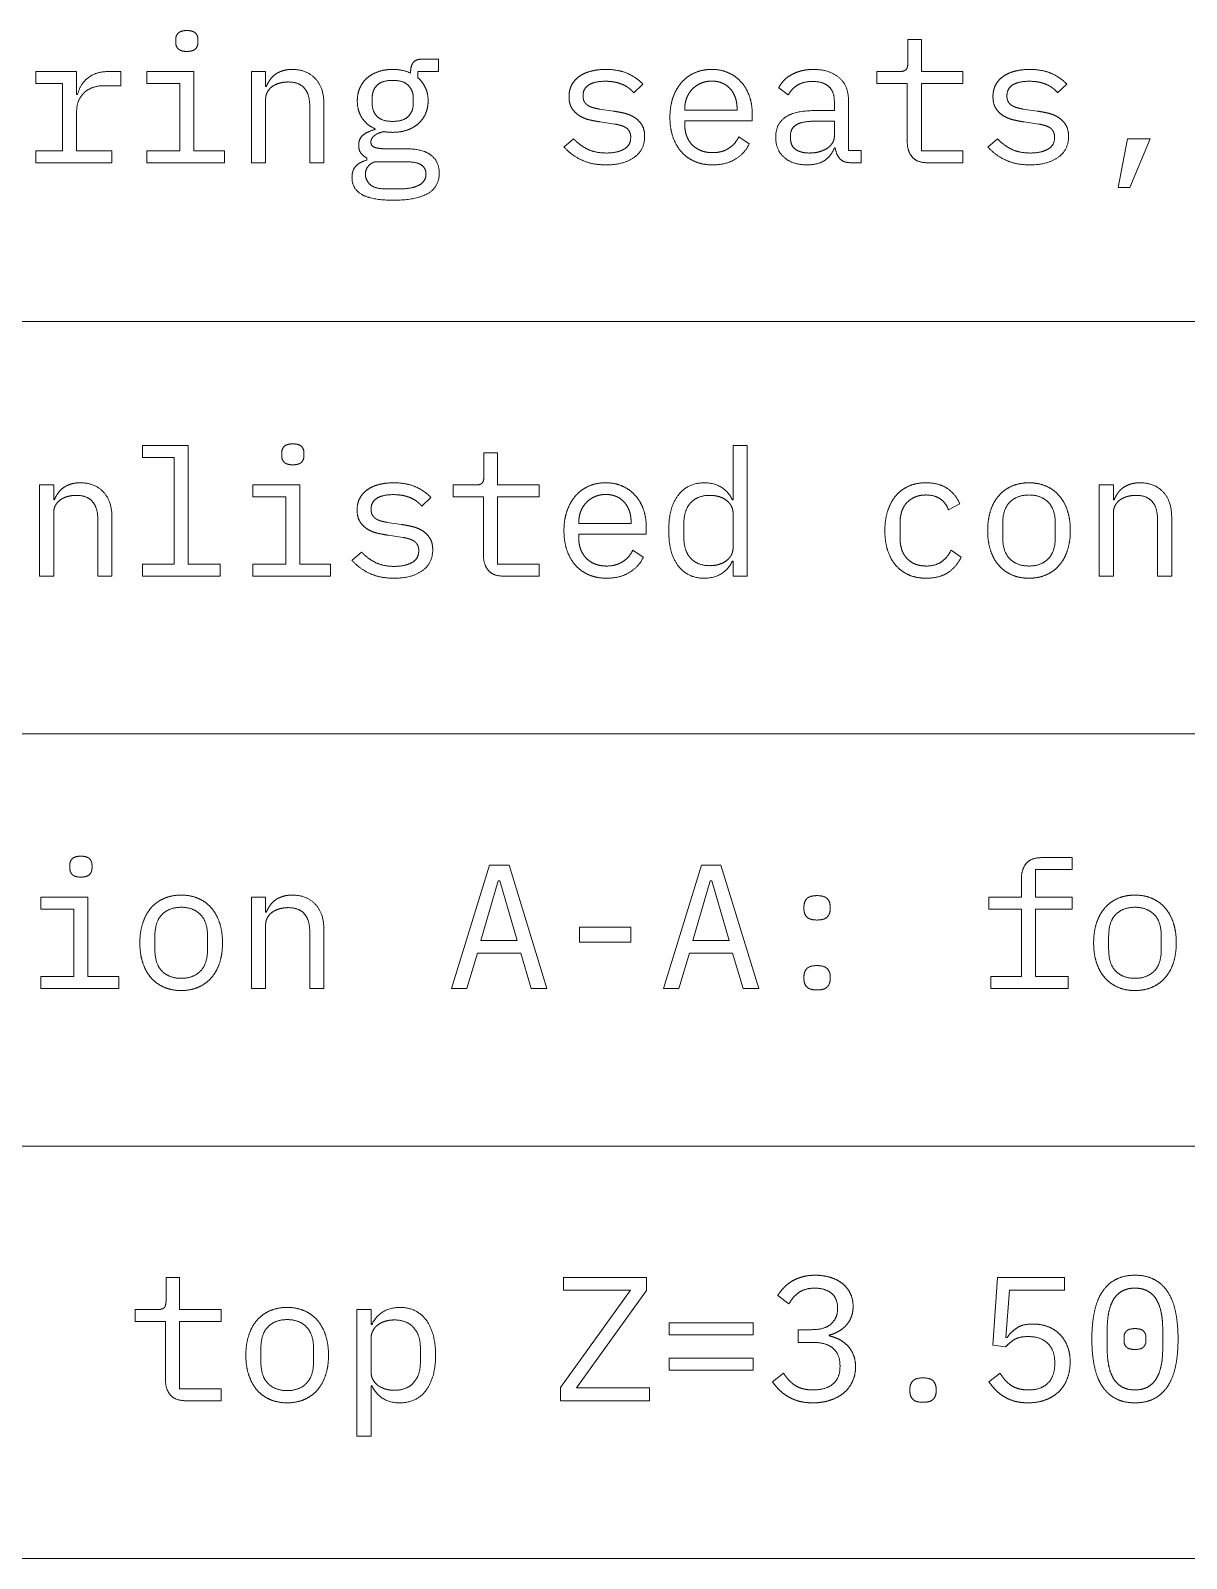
# Model space of a CAD drawing. Header units: millimetres. Extents: x 22 to 584, y 11 to 410.
# Drawn here: x 471.22 to 490.86, y 305 to 330.94 of the extents above; entities that cross this region are included whole.
import ezdxf

# ---------------------------------------------------------------- set-up
doc = ezdxf.new("R2010")
doc.units = ezdxf.units.MM
doc.layers.add('dims', color=7, linetype='Continuous', lineweight=5)

msp = doc.modelspace()

# ---------------------------------------------------------------- linework, layer by layer
at = {"layer": 'dims'}
for p, q in [((473.688, 330.787), (473.688, 330.739)), ((474.066, 330.739), (474.066, 330.787)), ((486.123, 330.79), (486.123, 330.385)), ((486.354, 330.79), (486.123, 330.79)), ((486.354, 330.244), (486.354, 330.79)), ((471.312, 330.244), (471.312, 330.04)), ((472.005, 330.244), (471.312, 330.244)), ((472.005, 329.854), (472.005, 330.244)), ((472.758, 330.244), (472.542, 330.244)), ((472.758, 330.004), (472.758, 330.244)), ((473.199, 330.244), (473.199, 330.04)), ((473.997, 330.244), (473.199, 330.244)), ((473.997, 328.9), (473.997, 330.244)), ((474.975, 330.244), (474.975, 328.696)), ((475.215, 330.244), (474.975, 330.244)), ((475.215, 329.992), (475.215, 330.244)), ((477.678, 330.244), (477.678, 330.217)), ((477.801, 330.244), (478.149, 330.244)), ((477.801, 330.139), (477.801, 330.244)), ((478.149, 330.454), (477.864, 330.454)), ((478.149, 330.244), (478.149, 330.454)), ((485.598, 330.244), (485.598, 330.04)), ((485.982, 330.244), (485.598, 330.244)), ((487.059, 330.244), (486.354, 330.244)), ((487.059, 330.04), (487.059, 330.244)), ((471.312, 330.04), (471.765, 330.04)), ((471.765, 330.04), (471.765, 328.9)), ((472.467, 330.004), (472.758, 330.004)), ((473.199, 330.04), (473.757, 330.04)), ((473.757, 330.04), (473.757, 328.9)), ((475.227, 329.992), (475.215, 329.992)), ((481.467, 329.884), (481.623, 330.031)), ((483.93, 329.968), (484.092, 329.848)), ((485.598, 330.04), (486.114, 330.04)), ((486.114, 330.04), (486.114, 329.05)), ((486.354, 330.04), (487.059, 330.04)), ((486.354, 328.9), (486.354, 330.04)), ((488.667, 329.884), (488.823, 330.031)), ((472.02, 329.854), (472.005, 329.854)), ((475.215, 328.696), (475.215, 329.77)), ((477.024, 329.704), (477.024, 329.791)), ((477.723, 329.791), (477.723, 329.704)), ((484.875, 329.734), (484.875, 329.581)), ((485.115, 328.906), (485.115, 329.758)), ((472.005, 328.9), (472.005, 329.569)), ((475.965, 329.647), (475.965, 328.696)), ((476.205, 328.696), (476.205, 329.689)), ((481.122, 329.572), (480.879, 329.608)), ((482.334, 329.59), (482.334, 329.611)), ((483.222, 329.59), (482.334, 329.59)), ((483.222, 329.623), (483.222, 329.59)), ((483.48, 329.41), (483.48, 329.524)), ((484.875, 329.581), (484.545, 329.581)), ((488.322, 329.572), (488.079, 329.608)), ((477.075, 329.272), (477.075, 329.26)), ((480.9, 329.389), (481.143, 329.353)), ((482.334, 329.41), (483.48, 329.41)), ((482.334, 329.338), (482.334, 329.41)), ((484.545, 329.401), (484.875, 329.401)), ((484.875, 329.401), (484.875, 329.146)), ((488.1, 329.389), (488.343, 329.353)), ((477.594, 328.933), (477.252, 328.933)), ((480.444, 329.104), (480.282, 328.963)), ((483.429, 329.017), (483.252, 329.137)), ((484.131, 329.104), (484.131, 329.167)), ((484.875, 328.948), (484.89, 328.948)), ((487.644, 329.104), (487.482, 328.963)), ((489.852, 329.104), (489.693, 328.273)), ((490.239, 329.104), (489.852, 329.104)), ((489.894, 328.273), (490.239, 329.104)), ((471.312, 328.9), (471.312, 328.696)), ((471.765, 328.9), (471.312, 328.9)), ((471.312, 328.696), (472.605, 328.696)), ((472.605, 328.9), (472.005, 328.9)), ((472.605, 328.696), (472.605, 328.9)), ((473.199, 328.9), (473.199, 328.696)), ((473.757, 328.9), (473.199, 328.9)), ((473.199, 328.696), (474.519, 328.696)), ((474.519, 328.9), (473.997, 328.9)), ((474.519, 328.696), (474.519, 328.9)), ((474.975, 328.696), (475.215, 328.696)), ((475.965, 328.696), (476.205, 328.696)), ((476.934, 328.777), (476.934, 328.741)), ((477.066, 328.711), (477.603, 328.711)), ((485.331, 328.906), (485.115, 328.906)), ((485.166, 328.696), (485.331, 328.696)), ((485.331, 328.696), (485.331, 328.906)), ((487.059, 328.9), (486.354, 328.9)), ((486.456, 328.696), (487.059, 328.696)), ((487.059, 328.696), (487.059, 328.9)), ((477.495, 328.252), (477.261, 328.252)), ((489.693, 328.273), (489.894, 328.273)), ((436.843, 326), (584, 326)), ((473.121, 323.898), (473.121, 323.694)), ((473.901, 323.898), (473.121, 323.898)), ((473.901, 321.882), (473.901, 323.898)), ((475.488, 323.769), (475.488, 323.721)), ((475.866, 323.721), (475.866, 323.769)), ((478.923, 323.772), (478.923, 323.367)), ((479.154, 323.772), (478.923, 323.772)), ((479.154, 323.226), (479.154, 323.772)), ((483.156, 323.898), (483.156, 322.974)), ((483.396, 323.898), (483.156, 323.898)), ((483.396, 321.678), (483.396, 323.898)), ((473.121, 323.694), (473.661, 323.694)), ((473.661, 323.694), (473.661, 321.882)), ((471.375, 323.226), (471.375, 321.678)), ((471.615, 323.226), (471.375, 323.226)), ((471.615, 322.974), (471.615, 323.226)), ((474.999, 323.226), (474.999, 323.022)), ((475.797, 323.226), (474.999, 323.226)), ((475.797, 321.882), (475.797, 323.226)), ((478.398, 323.226), (478.398, 323.022)), ((478.782, 323.226), (478.398, 323.226)), ((479.859, 323.226), (479.154, 323.226)), ((479.859, 323.022), (479.859, 323.226)), ((489.375, 323.226), (489.375, 321.678)), ((489.615, 323.226), (489.375, 323.226)), ((489.615, 322.974), (489.615, 323.226)), ((471.627, 322.974), (471.615, 322.974)), ((474.999, 323.022), (475.557, 323.022)), ((475.557, 323.022), (475.557, 321.882)), ((477.867, 322.866), (478.023, 323.013)), ((478.398, 323.022), (478.914, 323.022)), ((478.914, 323.022), (478.914, 322.032)), ((479.154, 323.022), (479.859, 323.022)), ((479.154, 321.882), (479.154, 323.022)), ((483.156, 322.974), (483.144, 322.974)), ((489.627, 322.974), (489.615, 322.974)), ((471.615, 321.678), (471.615, 322.752)), ((483.156, 322.731), (483.156, 322.173)), ((486.813, 322.803), (487.005, 322.905)), ((489.615, 321.678), (489.615, 322.752)), ((472.365, 322.629), (472.365, 321.678)), ((472.605, 321.678), (472.605, 322.671)), ((477.522, 322.554), (477.279, 322.59)), ((480.534, 322.572), (480.534, 322.593)), ((481.422, 322.572), (480.534, 322.572)), ((481.422, 322.605), (481.422, 322.572)), ((481.68, 322.392), (481.68, 322.506)), ((482.319, 322.32), (482.319, 322.584)), ((485.991, 322.32), (485.991, 322.584)), ((487.734, 322.341), (487.734, 322.563)), ((488.628, 322.563), (488.628, 322.341)), ((490.365, 322.629), (490.365, 321.678)), ((490.605, 321.678), (490.605, 322.671)), ((477.3, 322.371), (477.543, 322.335)), ((480.534, 322.392), (481.68, 322.392)), ((480.534, 322.32), (480.534, 322.392)), ((476.844, 322.086), (476.682, 321.945)), ((481.629, 321.999), (481.452, 322.119)), ((483.144, 321.93), (483.156, 321.93)), ((483.156, 321.93), (483.156, 321.678)), ((487.029, 322.002), (486.858, 322.119)), ((471.375, 321.678), (471.615, 321.678)), ((472.365, 321.678), (472.605, 321.678)), ((473.121, 321.882), (473.121, 321.678)), ((473.661, 321.882), (473.121, 321.882)), ((473.121, 321.678), (474.441, 321.678)), ((474.441, 321.882), (473.901, 321.882)), ((474.441, 321.678), (474.441, 321.882)), ((474.999, 321.882), (474.999, 321.678)), ((475.557, 321.882), (474.999, 321.882)), ((474.999, 321.678), (476.319, 321.678)), ((476.319, 321.882), (475.797, 321.882)), ((476.319, 321.678), (476.319, 321.882)), ((479.859, 321.882), (479.154, 321.882)), ((479.256, 321.678), (479.859, 321.678)), ((479.859, 321.678), (479.859, 321.882)), ((483.156, 321.678), (483.396, 321.678)), ((489.375, 321.678), (489.615, 321.678)), ((490.365, 321.678), (490.605, 321.678)), ((436.843, 319), (584, 319)), ((471.888, 316.769), (471.888, 316.721)), ((472.266, 316.721), (472.266, 316.769)), ((479.016, 316.772), (478.374, 314.678)), ((479.349, 316.772), (479.016, 316.772)), ((479.991, 314.678), (479.349, 316.772)), ((482.616, 316.772), (481.974, 314.678)), ((482.949, 316.772), (482.616, 316.772)), ((483.591, 314.678), (482.949, 316.772)), ((488.913, 316.898), (488.394, 316.898)), ((488.913, 316.694), (488.913, 316.898)), ((478.872, 315.494), (479.166, 316.505)), ((479.166, 316.505), (479.193, 316.505)), ((479.193, 316.505), (479.487, 315.494)), ((482.472, 315.494), (482.766, 316.505)), ((482.766, 316.505), (482.793, 316.505)), ((482.793, 316.505), (483.087, 315.494)), ((488.052, 316.544), (488.052, 316.226)), ((488.292, 316.694), (488.913, 316.694)), ((488.292, 316.226), (488.292, 316.694)), ((471.399, 316.226), (471.399, 316.022)), ((472.197, 316.226), (471.399, 316.226)), ((472.197, 314.882), (472.197, 316.226)), ((474.975, 316.226), (474.975, 314.678)), ((475.215, 316.226), (474.975, 316.226)), ((475.215, 315.974), (475.215, 316.226)), ((487.5, 316.226), (487.5, 316.022)), ((488.052, 316.226), (487.5, 316.226)), ((488.913, 316.226), (488.292, 316.226)), ((488.913, 316.022), (488.913, 316.226)), ((471.399, 316.022), (471.957, 316.022)), ((471.957, 316.022), (471.957, 314.882)), ((475.227, 315.974), (475.215, 315.974)), ((484.359, 316.073), (484.359, 316.019)), ((484.803, 316.019), (484.803, 316.073)), ((487.5, 316.022), (488.052, 316.022)), ((488.052, 316.022), (488.052, 314.882)), ((488.292, 316.022), (488.913, 316.022)), ((488.292, 314.882), (488.292, 316.022)), ((475.215, 314.678), (475.215, 315.752)), ((480.546, 315.716), (480.546, 315.464)), ((481.416, 315.716), (480.546, 315.716)), ((481.416, 315.464), (481.416, 315.716)), ((473.334, 315.341), (473.334, 315.563)), ((474.228, 315.563), (474.228, 315.341)), ((475.965, 315.629), (475.965, 314.678)), ((476.205, 314.678), (476.205, 315.671)), ((479.487, 315.494), (478.872, 315.494)), ((480.546, 315.464), (481.416, 315.464)), ((483.087, 315.494), (482.472, 315.494)), ((489.534, 315.341), (489.534, 315.563)), ((490.428, 315.563), (490.428, 315.341)), ((478.635, 314.678), (478.812, 315.275)), ((478.812, 315.275), (479.547, 315.275)), ((479.547, 315.275), (479.724, 314.678)), ((482.235, 314.678), (482.412, 315.275)), ((482.412, 315.275), (483.147, 315.275)), ((483.147, 315.275), (483.324, 314.678)), ((471.399, 314.882), (471.399, 314.678)), ((471.957, 314.882), (471.399, 314.882)), ((471.399, 314.678), (472.719, 314.678)), ((472.719, 314.882), (472.197, 314.882)), ((472.719, 314.678), (472.719, 314.882)), ((474.975, 314.678), (475.215, 314.678)), ((475.965, 314.678), (476.205, 314.678)), ((478.374, 314.678), (478.635, 314.678)), ((479.724, 314.678), (479.991, 314.678)), ((481.974, 314.678), (482.235, 314.678)), ((483.324, 314.678), (483.591, 314.678)), ((484.359, 314.885), (484.359, 314.831)), ((484.803, 314.831), (484.803, 314.885)), ((487.53, 314.882), (487.53, 314.678)), ((488.052, 314.882), (487.53, 314.882)), ((487.53, 314.678), (488.844, 314.678)), ((488.844, 314.882), (488.292, 314.882)), ((488.844, 314.678), (488.844, 314.882)), ((436.843, 312), (584, 312)), ((473.523, 309.772), (473.523, 309.367)), ((473.754, 309.772), (473.523, 309.772)), ((473.754, 309.226), (473.754, 309.772)), ((480.276, 309.772), (480.276, 309.553)), ((481.686, 309.772), (480.276, 309.772)), ((481.686, 309.547), (481.686, 309.772)), ((487.644, 309.772), (487.569, 308.62)), ((488.784, 309.772), (487.644, 309.772)), ((488.784, 309.553), (488.784, 309.772)), ((481.41, 309.553), (480.225, 307.903)), ((480.276, 309.553), (481.41, 309.553)), ((480.498, 307.897), (481.686, 309.547)), ((483.915, 309.466), (484.104, 309.322)), ((487.788, 308.752), (487.848, 309.553)), ((487.848, 309.553), (488.784, 309.553)), ((472.998, 309.226), (472.998, 309.022)), ((473.382, 309.226), (472.998, 309.226)), ((474.459, 309.226), (473.754, 309.226)), ((474.459, 309.022), (474.459, 309.226)), ((476.766, 309.226), (476.766, 307.078)), ((477.006, 309.226), (476.766, 309.226)), ((477.006, 308.974), (477.006, 309.226)), ((484.929, 309.253), (484.929, 309.232)), ((472.998, 309.022), (473.514, 309.022)), ((473.514, 309.022), (473.514, 308.032)), ((473.754, 309.022), (474.459, 309.022)), ((473.754, 307.882), (473.754, 309.022)), ((477.018, 308.974), (477.006, 308.974)), ((482.067, 308.998), (482.067, 308.794)), ((483.495, 308.998), (482.067, 308.998)), ((483.495, 308.794), (483.495, 308.998)), ((477.006, 308.173), (477.006, 308.731)), ((482.067, 308.794), (483.495, 308.794)), ((484.491, 308.884), (484.26, 308.884)), ((484.26, 308.884), (484.26, 308.668)), ((484.785, 308.779), (484.785, 308.791)), ((487.809, 308.752), (487.788, 308.752)), ((489.51, 308.554), (489.51, 308.896)), ((489.795, 308.758), (489.795, 308.692)), ((490.167, 308.692), (490.167, 308.758)), ((490.452, 308.896), (490.452, 308.554)), ((475.134, 308.341), (475.134, 308.563)), ((476.028, 308.563), (476.028, 308.341)), ((477.843, 308.584), (477.843, 308.32)), ((484.26, 308.668), (484.509, 308.668)), ((487.569, 308.62), (487.782, 308.59)), ((482.067, 308.398), (482.067, 308.194)), ((483.495, 308.398), (482.067, 308.398)), ((482.067, 308.194), (483.495, 308.194)), ((483.495, 308.194), (483.495, 308.398)), ((484.971, 308.278), (484.971, 308.254)), ((488.619, 308.326), (488.619, 308.302)), ((477.006, 307.93), (477.018, 307.93)), ((477.006, 307.078), (477.006, 307.93)), ((484.014, 308.143), (483.825, 307.999)), ((487.689, 308.143), (487.5, 307.999)), ((474.459, 307.882), (473.754, 307.882)), ((473.856, 307.678), (474.459, 307.678)), ((474.459, 307.678), (474.459, 307.882)), ((480.225, 307.903), (480.225, 307.678)), ((480.225, 307.678), (481.737, 307.678)), ((481.737, 307.897), (480.498, 307.897)), ((481.737, 307.678), (481.737, 307.897)), ((486.159, 307.885), (486.159, 307.831)), ((486.603, 307.831), (486.603, 307.885)), ((476.766, 307.078), (477.006, 307.078)), ((436.843, 305), (584, 305))]:
    msp.add_line(p, q, dxfattribs=at)
for points in [[(473.688, 330.787), (473.688, 330.853), (473.73, 330.896)], [(473.73, 330.629), (473.688, 330.673), (473.688, 330.739)], [(473.73, 330.896), (473.772, 330.94), (473.877, 330.94)], [(473.877, 330.94), (473.982, 330.94), (474.024, 330.896)], [(474.024, 330.896), (474.066, 330.853), (474.066, 330.787)], [(474.066, 330.739), (474.066, 330.673), (474.024, 330.629)], [(473.877, 330.586), (473.772, 330.586), (473.73, 330.629)], [(474.024, 330.629), (473.982, 330.586), (473.877, 330.586)], [(472.201, 330.14), (472.335, 330.244), (472.542, 330.244)], [(475.375, 330.193), (475.428, 330.232), (475.5, 330.256)], [(475.5, 330.256), (475.572, 330.28), (475.668, 330.28)], [(475.668, 330.28), (475.911, 330.28), (476.058, 330.125)], [(476.935, 330.131), (477.015, 330.202), (477.126, 330.241)], [(477.126, 330.241), (477.237, 330.28), (477.372, 330.28)], [(477.372, 330.28), (477.546, 330.28), (477.678, 330.217)], [(477.678, 330.244), (477.678, 330.334), (477.72, 330.394)], [(477.72, 330.394), (477.762, 330.454), (477.864, 330.454)], [(480.546, 330.164), (480.63, 330.223), (480.744, 330.251)], [(480.744, 330.251), (480.858, 330.28), (480.993, 330.28)], [(480.993, 330.28), (481.203, 330.28), (481.357, 330.214)], [(482.28, 330.059), (482.373, 330.166), (482.503, 330.223)], [(482.503, 330.223), (482.634, 330.28), (482.793, 330.28)], [(482.793, 330.28), (482.949, 330.28), (483.076, 330.223)], [(483.076, 330.223), (483.204, 330.166), (483.294, 330.065)], [(484.137, 330.185), (484.212, 330.229), (484.308, 330.254)], [(484.308, 330.254), (484.404, 330.28), (484.521, 330.28)], [(484.521, 330.28), (484.794, 330.28), (484.954, 330.142)], [(485.982, 330.244), (486.06, 330.244), (486.091, 330.275)], [(486.091, 330.275), (486.123, 330.307), (486.123, 330.385)], [(487.746, 330.164), (487.83, 330.223), (487.944, 330.251)], [(487.944, 330.251), (488.058, 330.28), (488.193, 330.28)], [(488.193, 330.28), (488.403, 330.28), (488.557, 330.214)], [(472.02, 329.854), (472.068, 330.037), (472.201, 330.14)], [(472.467, 330.004), (472.26, 330.004), (472.132, 329.884)], [(475.227, 329.992), (475.251, 330.049), (475.287, 330.101)], [(475.335, 329.995), (475.281, 329.959), (475.248, 329.902)], [(475.287, 330.101), (475.323, 330.154), (475.375, 330.193)], [(475.458, 330.049), (475.389, 330.031), (475.335, 329.995)], [(475.599, 330.067), (475.527, 330.067), (475.458, 330.049)], [(475.872, 329.963), (475.779, 330.067), (475.599, 330.067)], [(475.965, 329.647), (475.965, 329.86), (475.872, 329.963)], [(476.058, 330.125), (476.205, 329.971), (476.205, 329.689)], [(476.772, 329.746), (476.772, 329.863), (476.814, 329.962)], [(476.814, 329.962), (476.856, 330.061), (476.935, 330.131)], [(477.108, 330.011), (477.024, 329.929), (477.024, 329.791)], [(477.372, 330.094), (477.192, 330.094), (477.108, 330.011)], [(477.637, 330.011), (477.552, 330.094), (477.372, 330.094)], [(477.723, 329.791), (477.723, 329.929), (477.637, 330.011)], [(477.801, 330.139), (477.885, 330.067), (477.93, 329.968)], [(477.93, 329.968), (477.975, 329.869), (477.975, 329.746)], [(480.369, 329.818), (480.369, 329.935), (480.415, 330.02)], [(480.415, 330.02), (480.462, 330.106), (480.546, 330.164)], [(480.703, 330.016), (480.606, 329.953), (480.606, 329.833)], [(480.984, 330.079), (480.801, 330.079), (480.703, 330.016)], [(481.164, 330.061), (481.086, 330.079), (480.984, 330.079)], [(481.3, 330.014), (481.242, 330.043), (481.164, 330.061)], [(481.399, 329.951), (481.359, 329.986), (481.3, 330.014)], [(481.357, 330.214), (481.512, 330.148), (481.623, 330.031)], [(482.134, 329.803), (482.187, 329.953), (482.28, 330.059)], [(482.61, 330.046), (482.526, 330.01), (482.464, 329.947)], [(482.793, 330.082), (482.694, 330.082), (482.61, 330.046)], [(482.968, 330.049), (482.889, 330.082), (482.793, 330.082)], [(483.103, 329.954), (483.048, 330.016), (482.968, 330.049)], [(483.294, 330.065), (483.384, 329.965), (483.432, 329.827)], [(483.93, 329.968), (483.96, 330.028), (484.011, 330.085)], [(484.011, 330.085), (484.062, 330.142), (484.137, 330.185)], [(484.251, 330.014), (484.152, 329.953), (484.092, 329.848)], [(484.506, 330.076), (484.35, 330.076), (484.251, 330.014)], [(484.779, 329.99), (484.683, 330.076), (484.506, 330.076)], [(484.875, 329.734), (484.875, 329.905), (484.779, 329.99)], [(484.954, 330.142), (485.115, 330.004), (485.115, 329.758)], [(487.569, 329.818), (487.569, 329.935), (487.615, 330.02)], [(487.615, 330.02), (487.662, 330.106), (487.746, 330.164)], [(487.903, 330.016), (487.806, 329.953), (487.806, 329.833)], [(488.184, 330.079), (488.001, 330.079), (487.903, 330.016)], [(488.364, 330.061), (488.286, 330.079), (488.184, 330.079)], [(488.5, 330.014), (488.442, 330.043), (488.364, 330.061)], [(488.599, 329.951), (488.559, 329.986), (488.5, 330.014)], [(488.557, 330.214), (488.712, 330.148), (488.823, 330.031)], [(472.132, 329.884), (472.005, 329.764), (472.005, 329.569)], [(475.248, 329.902), (475.215, 329.845), (475.215, 329.77)], [(476.851, 329.458), (476.772, 329.581), (476.772, 329.746)], [(477.024, 329.704), (477.024, 329.566), (477.108, 329.482)], [(477.637, 329.482), (477.723, 329.566), (477.723, 329.704)], [(477.975, 329.746), (477.975, 329.629), (477.931, 329.53)], [(480.421, 329.614), (480.369, 329.692), (480.369, 329.818)], [(480.606, 329.833), (480.606, 329.773), (480.628, 329.732)], [(480.628, 329.732), (480.651, 329.692), (480.69, 329.668)], [(481.467, 329.884), (481.44, 329.917), (481.399, 329.951)], [(482.082, 329.467), (482.082, 329.653), (482.134, 329.803)], [(482.368, 329.798), (482.334, 329.713), (482.334, 329.611)], [(482.464, 329.947), (482.403, 329.884), (482.368, 329.798)], [(483.19, 329.809), (483.159, 329.893), (483.103, 329.954)], [(483.222, 329.623), (483.222, 329.725), (483.19, 329.809)], [(483.432, 329.827), (483.48, 329.689), (483.48, 329.524)], [(487.621, 329.614), (487.569, 329.692), (487.569, 329.818)], [(487.806, 329.833), (487.806, 329.773), (487.828, 329.732)], [(487.828, 329.732), (487.851, 329.692), (487.89, 329.668)], [(488.667, 329.884), (488.64, 329.917), (488.599, 329.951)], [(477.075, 329.272), (476.931, 329.335), (476.851, 329.458)], [(477.108, 329.482), (477.192, 329.398), (477.372, 329.398)], [(477.372, 329.398), (477.552, 329.398), (477.637, 329.482)], [(477.931, 329.53), (477.888, 329.431), (477.81, 329.36)], [(480.552, 329.489), (480.474, 329.536), (480.421, 329.614)], [(480.724, 329.422), (480.63, 329.443), (480.552, 329.489)], [(480.69, 329.668), (480.729, 329.644), (480.778, 329.63)], [(480.778, 329.63), (480.828, 329.617), (480.879, 329.608)], [(481.122, 329.572), (481.206, 329.56), (481.299, 329.539)], [(481.299, 329.539), (481.392, 329.518), (481.47, 329.471)], [(481.47, 329.471), (481.548, 329.425), (481.6, 329.347)], [(482.133, 329.135), (482.082, 329.284), (482.082, 329.467)], [(483.879, 329.131), (483.879, 329.347), (484.036, 329.464)], [(484.036, 329.464), (484.194, 329.581), (484.545, 329.581)], [(487.752, 329.489), (487.674, 329.536), (487.621, 329.614)], [(487.924, 329.422), (487.83, 329.443), (487.752, 329.489)], [(487.89, 329.668), (487.929, 329.644), (487.978, 329.63)], [(487.978, 329.63), (488.028, 329.617), (488.079, 329.608)], [(488.322, 329.572), (488.406, 329.56), (488.499, 329.539)], [(488.499, 329.539), (488.592, 329.518), (488.67, 329.471)], [(488.67, 329.471), (488.748, 329.425), (488.8, 329.347)], [(476.875, 329.17), (476.955, 329.23), (477.075, 329.26)], [(477.15, 329.204), (477.111, 329.191), (477.078, 329.168)], [(477.225, 329.224), (477.189, 329.218), (477.15, 329.204)], [(477.297, 329.215), (477.261, 329.218), (477.225, 329.224)], [(477.372, 329.212), (477.333, 329.212), (477.297, 329.215)], [(477.619, 329.251), (477.507, 329.212), (477.372, 329.212)], [(477.81, 329.36), (477.732, 329.29), (477.619, 329.251)], [(480.9, 329.389), (480.819, 329.401), (480.724, 329.422)], [(481.245, 329.33), (481.197, 329.344), (481.143, 329.353)], [(481.332, 329.293), (481.293, 329.317), (481.245, 329.33)], [(481.393, 329.228), (481.371, 329.269), (481.332, 329.293)], [(481.416, 329.128), (481.416, 329.188), (481.393, 329.228)], [(481.6, 329.347), (481.653, 329.269), (481.653, 329.143)], [(482.334, 329.338), (482.334, 329.236), (482.367, 329.149)], [(484.23, 329.341), (484.131, 329.281), (484.131, 329.167)], [(484.545, 329.401), (484.329, 329.401), (484.23, 329.341)], [(488.1, 329.389), (488.019, 329.401), (487.924, 329.422)], [(488.445, 329.33), (488.397, 329.344), (488.343, 329.353)], [(488.532, 329.293), (488.493, 329.317), (488.445, 329.33)], [(488.593, 329.228), (488.571, 329.269), (488.532, 329.293)], [(488.616, 329.128), (488.616, 329.188), (488.593, 329.228)], [(488.8, 329.347), (488.853, 329.269), (488.853, 329.143)], [(476.796, 328.99), (476.796, 329.11), (476.875, 329.17)], [(476.832, 328.861), (476.796, 328.912), (476.796, 328.99)], [(477.024, 329.116), (477.003, 329.086), (477.003, 329.047)], [(477.003, 329.047), (477.003, 328.978), (477.072, 328.955)], [(477.078, 329.168), (477.045, 329.146), (477.024, 329.116)], [(477.072, 328.955), (477.141, 328.933), (477.252, 328.933)], [(477.594, 328.933), (477.894, 328.933), (478.029, 328.82)], [(480.58, 328.743), (480.405, 328.825), (480.282, 328.963)], [(480.444, 329.104), (480.555, 328.987), (480.687, 328.924)], [(480.687, 328.924), (480.819, 328.861), (481.005, 328.861)], [(481.005, 328.861), (481.185, 328.861), (481.3, 328.925)], [(481.3, 328.925), (481.416, 328.99), (481.416, 329.128)], [(481.653, 329.143), (481.653, 328.912), (481.474, 328.786)], [(482.278, 328.88), (482.184, 328.987), (482.133, 329.135)], [(482.367, 329.149), (482.4, 329.062), (482.461, 328.999)], [(482.461, 328.999), (482.523, 328.936), (482.611, 328.901)], [(482.808, 328.867), (482.964, 328.867), (483.078, 328.939)], [(483.078, 328.939), (483.192, 329.011), (483.252, 329.137)], [(483.429, 329.017), (483.36, 328.861), (483.199, 328.76)], [(484.023, 328.786), (483.879, 328.912), (483.879, 329.131)], [(484.131, 329.104), (484.131, 328.984), (484.216, 328.922)], [(484.216, 328.922), (484.302, 328.861), (484.452, 328.861)], [(484.621, 328.883), (484.698, 328.906), (484.755, 328.943)], [(484.875, 328.948), (484.824, 328.813), (484.711, 328.736)], [(484.755, 328.943), (484.812, 328.981), (484.843, 329.033)], [(484.843, 329.033), (484.875, 329.086), (484.875, 329.146)], [(484.965, 328.768), (484.905, 328.84), (484.89, 328.948)], [(486.196, 328.795), (486.114, 328.894), (486.114, 329.05)], [(487.78, 328.743), (487.605, 328.825), (487.482, 328.963)], [(487.644, 329.104), (487.755, 328.987), (487.887, 328.924)], [(487.887, 328.924), (488.019, 328.861), (488.205, 328.861)], [(488.205, 328.861), (488.385, 328.861), (488.5, 328.925)], [(488.5, 328.925), (488.616, 328.99), (488.616, 329.128)], [(488.853, 329.143), (488.853, 328.912), (488.674, 328.786)], [(476.748, 328.639), (476.814, 328.708), (476.934, 328.741)], [(476.934, 328.777), (476.868, 328.81), (476.832, 328.861)], [(477.066, 328.711), (476.91, 328.648), (476.91, 328.501)], [(477.864, 328.655), (477.789, 328.711), (477.603, 328.711)], [(478.029, 328.82), (478.164, 328.708), (478.164, 328.519)], [(480.999, 328.66), (480.756, 328.66), (480.58, 328.743)], [(481.474, 328.786), (481.296, 328.66), (480.999, 328.66)], [(482.506, 328.717), (482.373, 328.774), (482.278, 328.88)], [(482.808, 328.66), (482.64, 328.66), (482.506, 328.717)], [(482.611, 328.901), (482.7, 328.867), (482.808, 328.867)], [(483.199, 328.76), (483.039, 328.66), (482.808, 328.66)], [(484.41, 328.66), (484.167, 328.66), (484.023, 328.786)], [(484.711, 328.736), (484.599, 328.66), (484.41, 328.66)], [(484.452, 328.861), (484.545, 328.861), (484.621, 328.883)], [(485.166, 328.696), (485.025, 328.696), (484.965, 328.768)], [(486.456, 328.696), (486.279, 328.696), (486.196, 328.795)], [(488.199, 328.66), (487.956, 328.66), (487.78, 328.743)], [(488.674, 328.786), (488.496, 328.66), (488.199, 328.66)], [(476.682, 328.444), (476.682, 328.57), (476.748, 328.639)], [(476.845, 328.159), (476.682, 328.258), (476.682, 328.444)], [(476.91, 328.501), (476.91, 328.399), (476.991, 328.325)], [(477.822, 328.316), (477.939, 328.381), (477.939, 328.507)], [(477.939, 328.507), (477.939, 328.6), (477.864, 328.655)], [(478.164, 328.519), (478.164, 328.285), (477.969, 328.173)], [(477.384, 328.06), (477.009, 328.06), (476.845, 328.159)], [(476.991, 328.325), (477.072, 328.252), (477.261, 328.252)], [(477.969, 328.173), (477.774, 328.06), (477.384, 328.06)], [(477.495, 328.252), (477.705, 328.252), (477.822, 328.316)], [(475.488, 323.769), (475.488, 323.835), (475.53, 323.879)], [(475.53, 323.879), (475.572, 323.922), (475.677, 323.922)], [(475.677, 323.922), (475.782, 323.922), (475.824, 323.879)], [(475.824, 323.879), (475.866, 323.835), (475.866, 323.769)], [(475.53, 323.611), (475.488, 323.655), (475.488, 323.721)], [(475.677, 323.568), (475.572, 323.568), (475.53, 323.611)], [(475.824, 323.611), (475.782, 323.568), (475.677, 323.568)], [(475.866, 323.721), (475.866, 323.655), (475.824, 323.611)], [(471.775, 323.175), (471.828, 323.214), (471.9, 323.238)], [(471.9, 323.238), (471.972, 323.262), (472.068, 323.262)], [(472.068, 323.262), (472.311, 323.262), (472.458, 323.108)], [(476.946, 323.146), (477.03, 323.205), (477.144, 323.234)], [(477.144, 323.234), (477.258, 323.262), (477.393, 323.262)], [(477.393, 323.262), (477.603, 323.262), (477.757, 323.196)], [(478.782, 323.226), (478.86, 323.226), (478.891, 323.257)], [(478.891, 323.257), (478.923, 323.289), (478.923, 323.367)], [(480.703, 323.205), (480.834, 323.262), (480.993, 323.262)], [(480.993, 323.262), (481.149, 323.262), (481.276, 323.205)], [(482.221, 323.049), (482.382, 323.262), (482.667, 323.262)], [(482.667, 323.262), (482.994, 323.262), (483.144, 322.974)], [(486.138, 323.205), (486.267, 323.262), (486.432, 323.262)], [(486.432, 323.262), (486.657, 323.262), (486.798, 323.163)], [(487.888, 323.205), (488.019, 323.262), (488.181, 323.262)], [(488.181, 323.262), (488.343, 323.262), (488.473, 323.205)], [(489.775, 323.175), (489.828, 323.214), (489.9, 323.238)], [(489.9, 323.238), (489.972, 323.262), (490.068, 323.262)], [(490.068, 323.262), (490.311, 323.262), (490.458, 323.108)], [(471.627, 322.974), (471.651, 323.031), (471.687, 323.083)], [(471.735, 322.977), (471.681, 322.941), (471.648, 322.884)], [(471.687, 323.083), (471.723, 323.136), (471.775, 323.175)], [(471.858, 323.031), (471.789, 323.013), (471.735, 322.977)], [(471.999, 323.049), (471.927, 323.049), (471.858, 323.031)], [(472.272, 322.945), (472.179, 323.049), (471.999, 323.049)], [(472.458, 323.108), (472.605, 322.953), (472.605, 322.671)], [(476.769, 322.8), (476.769, 322.917), (476.815, 323.002)], [(476.815, 323.002), (476.862, 323.088), (476.946, 323.146)], [(477.103, 322.998), (477.006, 322.935), (477.006, 322.815)], [(477.384, 323.061), (477.201, 323.061), (477.103, 322.998)], [(477.564, 323.043), (477.486, 323.061), (477.384, 323.061)], [(477.7, 322.996), (477.642, 323.025), (477.564, 323.043)], [(477.799, 322.933), (477.759, 322.968), (477.7, 322.996)], [(477.757, 323.196), (477.912, 323.13), (478.023, 323.013)], [(480.334, 322.785), (480.387, 322.935), (480.48, 323.041)], [(480.48, 323.041), (480.573, 323.148), (480.703, 323.205)], [(480.81, 323.028), (480.726, 322.992), (480.664, 322.929)], [(480.993, 323.064), (480.894, 323.064), (480.81, 323.028)], [(481.168, 323.031), (481.089, 323.064), (480.993, 323.064)], [(481.303, 322.936), (481.248, 322.998), (481.168, 323.031)], [(481.276, 323.205), (481.404, 323.148), (481.494, 323.048)], [(481.494, 323.048), (481.584, 322.947), (481.632, 322.809)], [(482.061, 322.452), (482.061, 322.836), (482.221, 323.049)], [(482.76, 323.049), (482.55, 323.049), (482.434, 322.921)], [(482.913, 323.028), (482.841, 323.049), (482.76, 323.049)], [(483.039, 322.966), (482.985, 323.007), (482.913, 323.028)], [(483.124, 322.867), (483.093, 322.926), (483.039, 322.966)], [(485.781, 322.785), (485.829, 322.935), (485.919, 323.041)], [(485.919, 323.041), (486.009, 323.148), (486.138, 323.205)], [(486.244, 323.02), (486.162, 322.986), (486.105, 322.923)], [(486.432, 323.055), (486.327, 323.055), (486.244, 323.02)], [(486.673, 322.989), (486.576, 323.055), (486.432, 323.055)], [(486.813, 322.803), (486.771, 322.923), (486.673, 322.989)], [(486.798, 323.163), (486.939, 323.064), (487.005, 322.905)], [(487.527, 322.785), (487.575, 322.935), (487.666, 323.041)], [(487.666, 323.041), (487.758, 323.148), (487.888, 323.205)], [(488.181, 323.055), (487.98, 323.055), (487.857, 322.935)], [(488.505, 322.935), (488.382, 323.055), (488.181, 323.055)], [(488.473, 323.205), (488.604, 323.148), (488.695, 323.041)], [(488.695, 323.041), (488.787, 322.935), (488.835, 322.785)], [(489.627, 322.974), (489.651, 323.031), (489.687, 323.083)], [(489.735, 322.977), (489.681, 322.941), (489.648, 322.884)], [(489.687, 323.083), (489.723, 323.136), (489.775, 323.175)], [(489.858, 323.031), (489.789, 323.013), (489.735, 322.977)], [(489.999, 323.049), (489.927, 323.049), (489.858, 323.031)], [(490.272, 322.945), (490.179, 323.049), (489.999, 323.049)], [(490.458, 323.108), (490.605, 322.953), (490.605, 322.671)], [(471.648, 322.884), (471.615, 322.827), (471.615, 322.752)], [(472.365, 322.629), (472.365, 322.842), (472.272, 322.945)], [(476.821, 322.596), (476.769, 322.674), (476.769, 322.8)], [(477.006, 322.815), (477.006, 322.755), (477.028, 322.714)], [(477.028, 322.714), (477.051, 322.674), (477.09, 322.65)], [(477.867, 322.866), (477.84, 322.899), (477.799, 322.933)], [(480.282, 322.449), (480.282, 322.635), (480.334, 322.785)], [(480.568, 322.78), (480.534, 322.695), (480.534, 322.593)], [(480.664, 322.929), (480.603, 322.866), (480.568, 322.78)], [(481.39, 322.791), (481.359, 322.875), (481.303, 322.936)], [(481.422, 322.605), (481.422, 322.707), (481.39, 322.791)], [(481.632, 322.809), (481.68, 322.671), (481.68, 322.506)], [(482.434, 322.921), (482.319, 322.794), (482.319, 322.584)], [(483.156, 322.731), (483.156, 322.809), (483.124, 322.867)], [(485.733, 322.452), (485.733, 322.635), (485.781, 322.785)], [(486.019, 322.773), (485.991, 322.686), (485.991, 322.584)], [(486.105, 322.923), (486.048, 322.86), (486.019, 322.773)], [(487.479, 322.452), (487.479, 322.635), (487.527, 322.785)], [(487.857, 322.935), (487.734, 322.815), (487.734, 322.563)], [(488.628, 322.563), (488.628, 322.815), (488.505, 322.935)], [(488.835, 322.785), (488.883, 322.635), (488.883, 322.452)], [(489.648, 322.884), (489.615, 322.827), (489.615, 322.752)], [(490.365, 322.629), (490.365, 322.842), (490.272, 322.945)], [(476.952, 322.471), (476.874, 322.518), (476.821, 322.596)], [(477.124, 322.404), (477.03, 322.425), (476.952, 322.471)], [(477.09, 322.65), (477.129, 322.626), (477.178, 322.612)], [(477.178, 322.612), (477.228, 322.599), (477.279, 322.59)], [(477.522, 322.554), (477.606, 322.542), (477.699, 322.521)], [(477.699, 322.521), (477.792, 322.5), (477.87, 322.454)], [(477.87, 322.454), (477.948, 322.407), (478, 322.329)], [(480.333, 322.117), (480.282, 322.266), (480.282, 322.449)], [(482.221, 321.855), (482.061, 322.068), (482.061, 322.452)], [(485.779, 322.119), (485.733, 322.269), (485.733, 322.452)], [(487.527, 322.117), (487.479, 322.266), (487.479, 322.452)], [(488.883, 322.452), (488.883, 322.266), (488.835, 322.117)], [(477.3, 322.371), (477.219, 322.383), (477.124, 322.404)], [(477.645, 322.312), (477.597, 322.326), (477.543, 322.335)], [(477.732, 322.275), (477.693, 322.299), (477.645, 322.312)], [(477.793, 322.21), (477.771, 322.251), (477.732, 322.275)], [(477.816, 322.11), (477.816, 322.17), (477.793, 322.21)], [(478, 322.329), (478.053, 322.251), (478.053, 322.125)], [(480.534, 322.32), (480.534, 322.218), (480.567, 322.131)], [(482.319, 322.32), (482.319, 322.11), (482.434, 321.983)], [(485.991, 322.32), (485.991, 322.218), (486.019, 322.131)], [(487.734, 322.341), (487.734, 322.089), (487.857, 321.969)], [(488.505, 321.969), (488.628, 322.089), (488.628, 322.341)], [(476.98, 321.725), (476.805, 321.807), (476.682, 321.945)], [(476.844, 322.086), (476.955, 321.969), (477.087, 321.906)], [(477.7, 321.908), (477.816, 321.972), (477.816, 322.11)], [(478.053, 322.125), (478.053, 321.894), (477.874, 321.768)], [(478.996, 321.777), (478.914, 321.876), (478.914, 322.032)], [(480.478, 321.862), (480.384, 321.969), (480.333, 322.117)], [(480.567, 322.131), (480.6, 322.044), (480.661, 321.981)], [(480.661, 321.981), (480.723, 321.918), (480.811, 321.883)], [(481.008, 321.849), (481.164, 321.849), (481.278, 321.921)], [(481.278, 321.921), (481.392, 321.993), (481.452, 322.119)], [(481.629, 321.999), (481.56, 321.843), (481.399, 321.743)], [(482.434, 321.983), (482.55, 321.855), (482.76, 321.855)], [(483.144, 321.93), (482.994, 321.642), (482.667, 321.642)], [(482.913, 321.876), (482.985, 321.897), (483.039, 321.938)], [(483.039, 321.938), (483.093, 321.978), (483.124, 322.036)], [(483.124, 322.036), (483.156, 322.095), (483.156, 322.173)], [(485.916, 321.864), (485.826, 321.969), (485.779, 322.119)], [(486.019, 322.131), (486.048, 322.044), (486.105, 321.981)], [(486.105, 321.981), (486.162, 321.918), (486.246, 321.883)], [(486.438, 321.849), (486.594, 321.849), (486.696, 321.921)], [(486.696, 321.921), (486.798, 321.993), (486.858, 322.119)], [(487.029, 322.002), (486.96, 321.846), (486.814, 321.744)], [(487.666, 321.862), (487.575, 321.969), (487.527, 322.117)], [(487.857, 321.969), (487.98, 321.849), (488.181, 321.849)], [(488.181, 321.849), (488.382, 321.849), (488.505, 321.969)], [(488.835, 322.117), (488.787, 321.969), (488.695, 321.862)], [(477.399, 321.642), (477.156, 321.642), (476.98, 321.725)], [(477.087, 321.906), (477.219, 321.843), (477.405, 321.843)], [(477.874, 321.768), (477.696, 321.642), (477.399, 321.642)], [(477.405, 321.843), (477.585, 321.843), (477.7, 321.908)], [(479.256, 321.678), (479.079, 321.678), (478.996, 321.777)], [(480.706, 321.699), (480.573, 321.756), (480.478, 321.862)], [(481.008, 321.642), (480.84, 321.642), (480.706, 321.699)], [(480.811, 321.883), (480.9, 321.849), (481.008, 321.849)], [(481.399, 321.743), (481.239, 321.642), (481.008, 321.642)], [(482.667, 321.642), (482.382, 321.642), (482.221, 321.855)], [(482.76, 321.855), (482.841, 321.855), (482.913, 321.876)], [(486.136, 321.7), (486.006, 321.759), (485.916, 321.864)], [(486.435, 321.642), (486.267, 321.642), (486.136, 321.7)], [(486.246, 321.883), (486.33, 321.849), (486.438, 321.849)], [(486.814, 321.744), (486.669, 321.642), (486.435, 321.642)], [(487.888, 321.699), (487.758, 321.756), (487.666, 321.862)], [(488.181, 321.642), (488.019, 321.642), (487.888, 321.699)], [(488.473, 321.699), (488.343, 321.642), (488.181, 321.642)], [(488.695, 321.862), (488.604, 321.756), (488.473, 321.699)], [(471.888, 316.769), (471.888, 316.835), (471.93, 316.879)], [(471.93, 316.879), (471.972, 316.922), (472.077, 316.922)], [(472.077, 316.922), (472.182, 316.922), (472.224, 316.879)], [(472.224, 316.879), (472.266, 316.835), (472.266, 316.769)], [(488.052, 316.544), (488.052, 316.7), (488.134, 316.799)], [(488.134, 316.799), (488.217, 316.898), (488.394, 316.898)], [(471.93, 316.611), (471.888, 316.655), (471.888, 316.721)], [(472.077, 316.568), (471.972, 316.568), (471.93, 316.611)], [(472.224, 316.611), (472.182, 316.568), (472.077, 316.568)], [(472.266, 316.721), (472.266, 316.655), (472.224, 316.611)], [(473.488, 316.205), (473.619, 316.262), (473.781, 316.262)], [(473.781, 316.262), (473.943, 316.262), (474.073, 316.205)], [(475.375, 316.175), (475.428, 316.214), (475.5, 316.238)], [(475.5, 316.238), (475.572, 316.262), (475.668, 316.262)], [(475.668, 316.262), (475.911, 316.262), (476.058, 316.108)], [(484.408, 316.202), (484.458, 316.253), (484.581, 316.253)], [(484.581, 316.253), (484.704, 316.253), (484.753, 316.202)], [(489.688, 316.205), (489.819, 316.262), (489.981, 316.262)], [(489.981, 316.262), (490.143, 316.262), (490.273, 316.205)], [(473.127, 315.785), (473.175, 315.935), (473.266, 316.041)], [(473.266, 316.041), (473.358, 316.148), (473.488, 316.205)], [(473.781, 316.055), (473.58, 316.055), (473.457, 315.935)], [(474.105, 315.935), (473.982, 316.055), (473.781, 316.055)], [(474.073, 316.205), (474.204, 316.148), (474.295, 316.041)], [(474.295, 316.041), (474.387, 315.935), (474.435, 315.785)], [(475.227, 315.974), (475.251, 316.031), (475.287, 316.083)], [(475.335, 315.977), (475.281, 315.941), (475.248, 315.884)], [(475.287, 316.083), (475.323, 316.136), (475.375, 316.175)], [(475.458, 316.031), (475.389, 316.013), (475.335, 315.977)], [(475.599, 316.049), (475.527, 316.049), (475.458, 316.031)], [(475.872, 315.945), (475.779, 316.049), (475.599, 316.049)], [(476.058, 316.108), (476.205, 315.953), (476.205, 315.671)], [(484.359, 316.073), (484.359, 316.151), (484.408, 316.202)], [(484.408, 315.89), (484.359, 315.941), (484.359, 316.019)], [(484.753, 316.202), (484.803, 316.151), (484.803, 316.073)], [(484.803, 316.019), (484.803, 315.941), (484.753, 315.89)], [(489.327, 315.785), (489.375, 315.935), (489.466, 316.041)], [(489.466, 316.041), (489.558, 316.148), (489.688, 316.205)], [(489.981, 316.055), (489.78, 316.055), (489.657, 315.935)], [(490.305, 315.935), (490.182, 316.055), (489.981, 316.055)], [(490.273, 316.205), (490.404, 316.148), (490.495, 316.041)], [(490.495, 316.041), (490.587, 315.935), (490.635, 315.785)], [(473.079, 315.452), (473.079, 315.635), (473.127, 315.785)], [(473.457, 315.935), (473.334, 315.815), (473.334, 315.563)], [(474.228, 315.563), (474.228, 315.815), (474.105, 315.935)], [(474.435, 315.785), (474.483, 315.635), (474.483, 315.452)], [(475.248, 315.884), (475.215, 315.827), (475.215, 315.752)], [(475.965, 315.629), (475.965, 315.842), (475.872, 315.945)], [(484.581, 315.839), (484.458, 315.839), (484.408, 315.89)], [(484.753, 315.89), (484.704, 315.839), (484.581, 315.839)], [(489.279, 315.452), (489.279, 315.635), (489.327, 315.785)], [(489.657, 315.935), (489.534, 315.815), (489.534, 315.563)], [(490.428, 315.563), (490.428, 315.815), (490.305, 315.935)], [(490.635, 315.785), (490.683, 315.635), (490.683, 315.452)], [(473.127, 315.117), (473.079, 315.266), (473.079, 315.452)], [(474.483, 315.452), (474.483, 315.266), (474.435, 315.117)], [(489.327, 315.117), (489.279, 315.266), (489.279, 315.452)], [(490.683, 315.452), (490.683, 315.266), (490.635, 315.117)], [(473.334, 315.341), (473.334, 315.089), (473.457, 314.969)], [(474.105, 314.969), (474.228, 315.089), (474.228, 315.341)], [(489.534, 315.341), (489.534, 315.089), (489.657, 314.969)], [(490.305, 314.969), (490.428, 315.089), (490.428, 315.341)], [(473.266, 314.862), (473.175, 314.969), (473.127, 315.117)], [(473.457, 314.969), (473.58, 314.849), (473.781, 314.849)], [(473.781, 314.849), (473.982, 314.849), (474.105, 314.969)], [(474.435, 315.117), (474.387, 314.969), (474.295, 314.862)], [(484.359, 314.885), (484.359, 314.963), (484.408, 315.014)], [(484.408, 315.014), (484.458, 315.065), (484.581, 315.065)], [(484.581, 315.065), (484.704, 315.065), (484.753, 315.014)], [(484.753, 315.014), (484.803, 314.963), (484.803, 314.885)], [(489.466, 314.862), (489.375, 314.969), (489.327, 315.117)], [(489.657, 314.969), (489.78, 314.849), (489.981, 314.849)], [(489.981, 314.849), (490.182, 314.849), (490.305, 314.969)], [(490.635, 315.117), (490.587, 314.969), (490.495, 314.862)], [(473.488, 314.699), (473.358, 314.756), (473.266, 314.862)], [(473.781, 314.642), (473.619, 314.642), (473.488, 314.699)], [(474.073, 314.699), (473.943, 314.642), (473.781, 314.642)], [(474.295, 314.862), (474.204, 314.756), (474.073, 314.699)], [(484.408, 314.702), (484.359, 314.753), (484.359, 314.831)], [(484.581, 314.651), (484.458, 314.651), (484.408, 314.702)], [(484.753, 314.702), (484.704, 314.651), (484.581, 314.651)], [(484.803, 314.831), (484.803, 314.753), (484.753, 314.702)], [(489.688, 314.699), (489.558, 314.756), (489.466, 314.862)], [(489.981, 314.642), (489.819, 314.642), (489.688, 314.699)], [(490.273, 314.699), (490.143, 314.642), (489.981, 314.642)], [(490.495, 314.862), (490.404, 314.756), (490.273, 314.699)], [(484.144, 309.7), (484.221, 309.748), (484.321, 309.778)], [(484.321, 309.778), (484.422, 309.808), (484.551, 309.808)], [(484.551, 309.808), (484.686, 309.808), (484.803, 309.773)], [(484.803, 309.773), (484.92, 309.739), (485.007, 309.671)], [(489.423, 309.523), (489.513, 309.661), (489.651, 309.734)], [(489.651, 309.734), (489.789, 309.808), (489.981, 309.808)], [(489.981, 309.808), (490.173, 309.808), (490.311, 309.734)], [(490.311, 309.734), (490.449, 309.661), (490.539, 309.523)], [(483.915, 309.466), (483.954, 309.529), (484.011, 309.59)], [(484.011, 309.59), (484.068, 309.652), (484.144, 309.7)], [(484.273, 309.515), (484.17, 309.442), (484.104, 309.322)], [(484.545, 309.589), (484.377, 309.589), (484.273, 309.515)], [(484.822, 309.505), (484.716, 309.589), (484.545, 309.589)], [(484.929, 309.253), (484.929, 309.421), (484.822, 309.505)], [(485.007, 309.671), (485.094, 309.604), (485.143, 309.505)], [(485.143, 309.505), (485.193, 309.406), (485.193, 309.28)], [(489.291, 309.183), (489.333, 309.385), (489.423, 309.523)], [(489.765, 309.539), (489.675, 309.49), (489.619, 309.4)], [(489.981, 309.589), (489.855, 309.589), (489.765, 309.539)], [(490.197, 309.539), (490.107, 309.589), (489.981, 309.589)], [(490.342, 309.4), (490.287, 309.49), (490.197, 309.539)], [(490.539, 309.523), (490.629, 309.385), (490.671, 309.183)], [(473.382, 309.226), (473.46, 309.226), (473.491, 309.257)], [(473.491, 309.257), (473.523, 309.289), (473.523, 309.367)], [(475.066, 309.041), (475.158, 309.148), (475.288, 309.205)], [(475.288, 309.205), (475.419, 309.262), (475.581, 309.262)], [(475.581, 309.262), (475.743, 309.262), (475.873, 309.205)], [(475.873, 309.205), (476.004, 309.148), (476.095, 309.041)], [(477.018, 308.974), (477.168, 309.262), (477.495, 309.262)], [(477.495, 309.262), (477.78, 309.262), (477.94, 309.049)], [(484.819, 308.981), (484.929, 309.079), (484.929, 309.232)], [(485.193, 309.28), (485.193, 309.178), (485.161, 309.097)], [(489.619, 309.4), (489.564, 309.31), (489.537, 309.181)], [(490.425, 309.181), (490.398, 309.31), (490.342, 309.4)], [(474.927, 308.785), (474.975, 308.935), (475.066, 309.041)], [(475.581, 309.055), (475.38, 309.055), (475.257, 308.935)], [(475.905, 308.935), (475.782, 309.055), (475.581, 309.055)], [(476.095, 309.041), (476.187, 308.935), (476.235, 308.785)], [(477.123, 308.966), (477.069, 308.926), (477.037, 308.867)], [(477.249, 309.028), (477.177, 309.007), (477.123, 308.966)], [(477.402, 309.049), (477.321, 309.049), (477.249, 309.028)], [(477.727, 308.921), (477.612, 309.049), (477.402, 309.049)], [(477.94, 309.049), (478.101, 308.836), (478.101, 308.452)], [(484.491, 308.884), (484.71, 308.884), (484.819, 308.981)], [(485.074, 308.956), (485.019, 308.896), (484.944, 308.854)], [(485.161, 309.097), (485.13, 309.016), (485.074, 308.956)], [(487.983, 308.919), (488.079, 308.98), (488.247, 308.98)], [(488.247, 308.98), (488.385, 308.98), (488.5, 308.936)], [(489.249, 308.725), (489.249, 308.98), (489.291, 309.183)], [(489.537, 309.181), (489.51, 309.052), (489.51, 308.896)], [(490.452, 308.896), (490.452, 309.052), (490.425, 309.181)], [(490.671, 309.183), (490.713, 308.98), (490.713, 308.725)], [(474.879, 308.452), (474.879, 308.635), (474.927, 308.785)], [(475.257, 308.935), (475.134, 308.815), (475.134, 308.563)], [(476.028, 308.563), (476.028, 308.815), (475.905, 308.935)], [(476.235, 308.785), (476.283, 308.635), (476.283, 308.452)], [(477.037, 308.867), (477.006, 308.809), (477.006, 308.731)], [(477.843, 308.584), (477.843, 308.794), (477.727, 308.921)], [(484.944, 308.854), (484.869, 308.812), (484.785, 308.791)], [(484.785, 308.779), (484.872, 308.761), (484.953, 308.72)], [(484.953, 308.72), (485.034, 308.68), (485.097, 308.615)], [(487.933, 308.716), (487.851, 308.665), (487.782, 308.59)], [(487.809, 308.752), (487.887, 308.857), (487.983, 308.919)], [(488.166, 308.767), (488.016, 308.767), (487.933, 308.716)], [(488.502, 308.65), (488.385, 308.767), (488.166, 308.767)], [(488.5, 308.936), (488.616, 308.893), (488.7, 308.809)], [(488.7, 308.809), (488.784, 308.725), (488.832, 308.606)], [(489.291, 308.266), (489.249, 308.467), (489.249, 308.725)], [(489.795, 308.758), (489.795, 308.818), (489.835, 308.86)], [(489.835, 308.59), (489.795, 308.632), (489.795, 308.692)], [(489.835, 308.86), (489.876, 308.902), (489.981, 308.902)], [(489.981, 308.902), (490.086, 308.902), (490.126, 308.86)], [(490.126, 308.86), (490.167, 308.818), (490.167, 308.758)], [(490.167, 308.692), (490.167, 308.632), (490.126, 308.59)], [(490.713, 308.725), (490.713, 308.467), (490.671, 308.266)], [(474.927, 308.117), (474.879, 308.266), (474.879, 308.452)], [(476.283, 308.452), (476.283, 308.266), (476.235, 308.117)], [(478.101, 308.452), (478.101, 308.068), (477.94, 307.855)], [(484.855, 308.566), (484.74, 308.668), (484.509, 308.668)], [(484.971, 308.278), (484.971, 308.464), (484.855, 308.566)], [(485.097, 308.615), (485.16, 308.551), (485.197, 308.459)], [(485.197, 308.459), (485.235, 308.368), (485.235, 308.251)], [(488.619, 308.326), (488.619, 308.533), (488.502, 308.65)], [(488.832, 308.606), (488.88, 308.488), (488.88, 308.335)], [(489.51, 308.554), (489.51, 308.395), (489.537, 308.268)], [(489.981, 308.548), (489.876, 308.548), (489.835, 308.59)], [(490.126, 308.59), (490.086, 308.548), (489.981, 308.548)], [(490.425, 308.268), (490.452, 308.395), (490.452, 308.554)], [(475.134, 308.341), (475.134, 308.089), (475.257, 307.969)], [(475.905, 307.969), (476.028, 308.089), (476.028, 308.341)], [(477.006, 308.173), (477.006, 308.095), (477.037, 308.036)], [(477.727, 307.983), (477.843, 308.11), (477.843, 308.32)], [(484.852, 307.963), (484.971, 308.065), (484.971, 308.254)], [(485.235, 308.251), (485.235, 308.116), (485.182, 308.003)], [(488.503, 307.978), (488.619, 308.095), (488.619, 308.302)], [(488.88, 308.335), (488.88, 308.182), (488.832, 308.055)], [(489.423, 307.927), (489.333, 308.065), (489.291, 308.266)], [(489.537, 308.268), (489.564, 308.14), (489.619, 308.05)], [(490.342, 308.05), (490.398, 308.14), (490.425, 308.268)], [(490.671, 308.266), (490.629, 308.065), (490.539, 307.927)], [(473.596, 307.777), (473.514, 307.876), (473.514, 308.032)], [(475.066, 307.862), (474.975, 307.969), (474.927, 308.117)], [(475.257, 307.969), (475.38, 307.849), (475.581, 307.849)], [(475.581, 307.849), (475.782, 307.849), (475.905, 307.969)], [(476.235, 308.117), (476.187, 307.969), (476.095, 307.862)], [(477.495, 307.642), (477.168, 307.642), (477.018, 307.93)], [(477.037, 308.036), (477.069, 307.978), (477.123, 307.938)], [(477.123, 307.938), (477.177, 307.897), (477.249, 307.876)], [(477.402, 307.855), (477.612, 307.855), (477.727, 307.983)], [(483.934, 307.867), (483.873, 307.93), (483.825, 307.999)], [(484.014, 308.143), (484.056, 308.08), (484.101, 308.029)], [(484.101, 308.029), (484.146, 307.978), (484.204, 307.94)], [(484.204, 307.94), (484.263, 307.903), (484.338, 307.882)], [(484.512, 307.861), (484.734, 307.861), (484.852, 307.963)], [(485.182, 308.003), (485.13, 307.891), (485.035, 307.811)], [(486.159, 307.885), (486.159, 307.963), (486.208, 308.014)], [(486.208, 308.014), (486.258, 308.065), (486.381, 308.065)], [(486.381, 308.065), (486.504, 308.065), (486.553, 308.014)], [(486.553, 308.014), (486.603, 307.963), (486.603, 307.885)], [(487.608, 307.867), (487.548, 307.93), (487.5, 307.999)], [(487.689, 308.143), (487.731, 308.08), (487.774, 308.029)], [(487.774, 308.029), (487.818, 307.978), (487.875, 307.94)], [(487.875, 307.94), (487.932, 307.903), (488.004, 307.882)], [(488.172, 307.861), (488.388, 307.861), (488.503, 307.978)], [(488.832, 308.055), (488.784, 307.927), (488.691, 307.835)], [(489.651, 307.715), (489.513, 307.789), (489.423, 307.927)], [(489.619, 308.05), (489.675, 307.96), (489.765, 307.91)], [(489.765, 307.91), (489.855, 307.861), (489.981, 307.861)], [(489.981, 307.861), (490.107, 307.861), (490.197, 307.91)], [(490.197, 307.91), (490.287, 307.96), (490.342, 308.05)], [(490.539, 307.927), (490.449, 307.789), (490.311, 307.715)], [(473.856, 307.678), (473.679, 307.678), (473.596, 307.777)], [(475.288, 307.699), (475.158, 307.756), (475.066, 307.862)], [(475.581, 307.642), (475.419, 307.642), (475.288, 307.699)], [(475.873, 307.699), (475.743, 307.642), (475.581, 307.642)], [(476.095, 307.862), (476.004, 307.756), (475.873, 307.699)], [(477.249, 307.876), (477.321, 307.855), (477.402, 307.855)], [(477.94, 307.855), (477.78, 307.642), (477.495, 307.642)], [(484.078, 307.753), (483.996, 307.804), (483.934, 307.867)], [(484.267, 307.672), (484.161, 307.702), (484.078, 307.753)], [(484.512, 307.642), (484.374, 307.642), (484.267, 307.672)], [(484.338, 307.882), (484.413, 307.861), (484.512, 307.861)], [(484.807, 307.687), (484.674, 307.642), (484.512, 307.642)], [(485.035, 307.811), (484.941, 307.732), (484.807, 307.687)], [(486.208, 307.702), (486.159, 307.753), (486.159, 307.831)], [(486.381, 307.651), (486.258, 307.651), (486.208, 307.702)], [(486.553, 307.702), (486.504, 307.651), (486.381, 307.651)], [(486.603, 307.831), (486.603, 307.753), (486.553, 307.702)], [(487.747, 307.753), (487.668, 307.804), (487.608, 307.867)], [(487.93, 307.672), (487.827, 307.702), (487.747, 307.753)], [(488.166, 307.642), (488.034, 307.642), (487.93, 307.672)], [(488.004, 307.882), (488.076, 307.861), (488.172, 307.861)], [(488.466, 307.693), (488.334, 307.642), (488.166, 307.642)], [(488.691, 307.835), (488.598, 307.744), (488.466, 307.693)], [(489.981, 307.642), (489.789, 307.642), (489.651, 307.715)], [(490.311, 307.715), (490.173, 307.642), (489.981, 307.642)]]:
    msp.add_open_spline(points, degree=2, dxfattribs=at)

doc.saveas('drawing.dxf')
